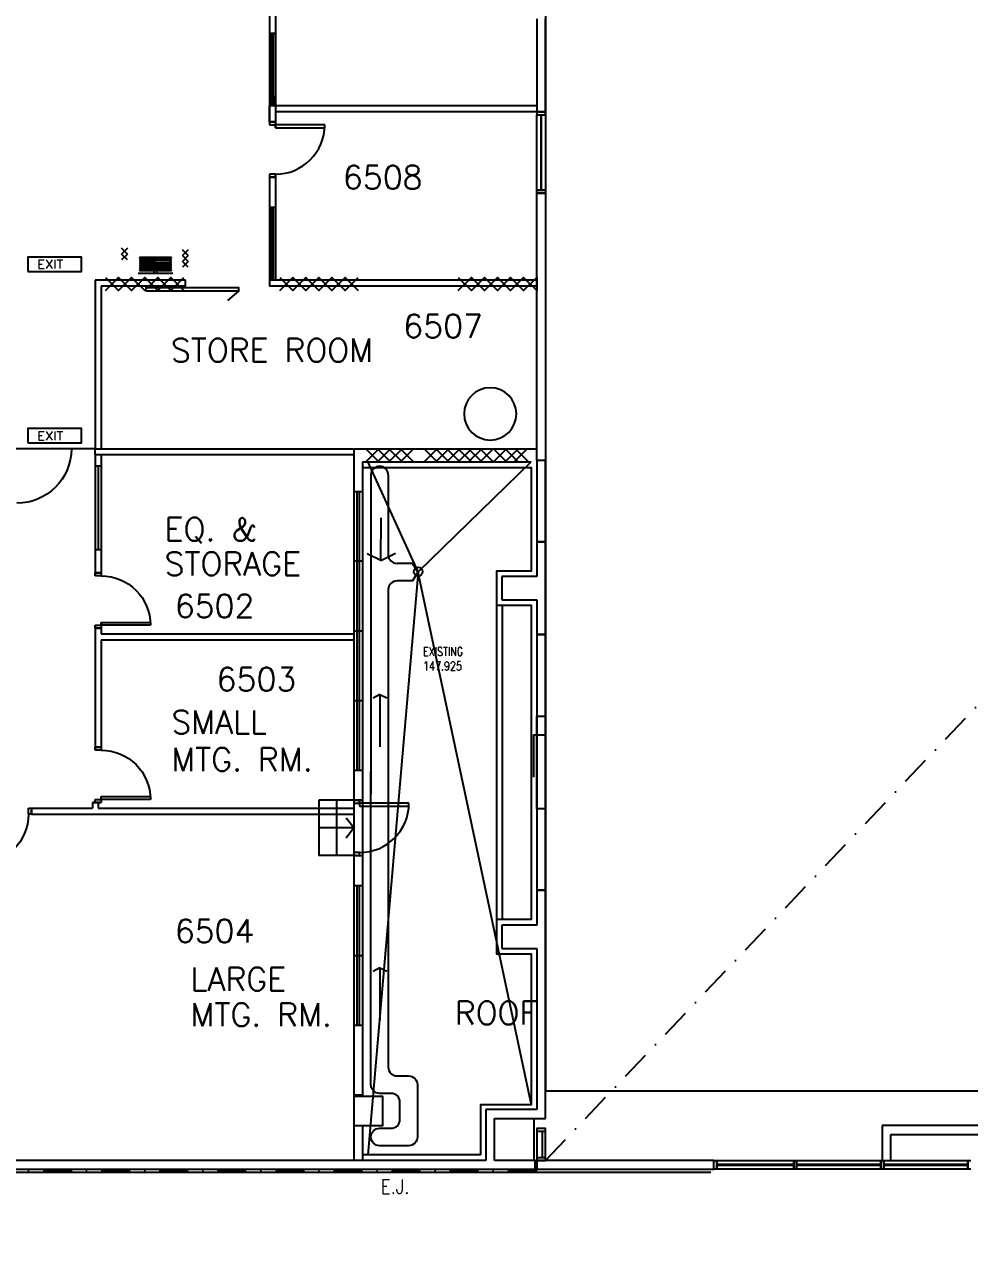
# Model space of a CAD drawing. Header units: millimetres. Extents: x -68474 to 336700, y -113450 to 53663.
# Drawn here: x 117983 to 134250, y -19700 to 1500 of the extents above; entities that cross this region are included whole.
import ezdxf

# ---------------------------------------------------------------- set-up
doc = ezdxf.new("R2010")
doc.units = ezdxf.units.MM
doc.header["$LTSCALE"] = 1000
for name, pattern in [('S3148a$0$DASHDOT', [1, 0.5, -0.25, 0, -0.25]), ('S3148a$0$DOT', [0.25, 0, -0.25]), ('S3148a$0$HIDDEN', [0.375, 0.25, -0.125]), ('s5147a$0$DASHDOT', [1, 0.5, -0.25, 0, -0.25])]:
    doc.linetypes.add(name, pattern=pattern)
for name, color, linetype in [('S3148a$0$11', 14, 'Continuous'), ('S3148a$0$17', 1, 'Continuous'), ('S3148a$0$20', 7, 'Continuous'), ('S3148a$0$22', 7, 'Continuous'), ('S3148a$0$23', 7, 'Continuous'), ('S3148a$0$25', 7, 'Continuous'), ('S3148a$0$30', 14, 'Continuous'), ('S3148a$0$39', 7, 'Continuous'), ('S3148a$0$45', 7, 'Continuous'), ('S3148a$0$56', 7, 'Continuous'), ('S3148a$0$6', 7, 'Continuous'), ('S3148a$0$GFA-PL', 7, 'Continuous'), ('S3148a$0$L3', 3, 'Continuous'), ('S3148a$0$N-HATCH-E', 7, 'Continuous'), ('S3148a$0$NCONWALL', 7, 'Continuous'), ('S3148a$0$REV-A', 4, 'Continuous'), ('S3148a$0$ROOM-NO', 4, 'Continuous'), ('s5147a$0$25', 7, 'Continuous'), ('s5147a$0$9', 7, 'Continuous')]:
    doc.layers.add(name, color=color, linetype=linetype)
doc.styles.add('S3148a$0$STANDARD', font='SIMPLEX')
doc.styles.add('s5147a$0$STANDARD', font='romans.shx', dxfattribs={"width": 0.75})

# ---------------------------------------------------------------- blocks, each defined once
blk = doc.blocks.new('S3148a$0$HAT15')
at = {"layer": 'S3148a$0$22', "color": 14, "linetype": 'Continuous'}
for p, q in [((0, 0), (0.15, 0.15)), ((0, 0.15), (0.15, 0))]:
    blk.add_line(p, q, dxfattribs=at)
blk = doc.blocks.new('S3148a$0$HR')
at = {"layer": 'S3148a$0$56', "color": 1, "linetype": 'S3148a$0$HIDDEN'}
for p, q in [((-0.3, 0), (0.3, 0)), ((0.249, -0.0595), (-0.2491, -0.0671)), ((0.249, -0.0863), (-0.2491, -0.0939)), ((0.249, -0.1131), (-0.2491, -0.1207)), ((0.249, -0.1399), (-0.2491, -0.1475)), ((0.249, -0.1667), (-0.2491, -0.1743)), ((-0.2491, -0.201), (0.249, -0.1934)), ((0.249, -0.2202), (-0.2491, -0.2278)), ((0.249, -0.247), (-0.2491, -0.2546))]:
    blk.add_line(p, q, dxfattribs=at)
for points in [[(-0.275, -0.0575), (-0.275, -0.045), (0.275, -0.045), (0.275, -0.0575)], [(0.02, -0.0001), (0.02, -0.045), (-0.03, -0.045), (-0.03, -0.0001)], [(0.275, -0.2575), (0.275, -0.27), (-0.275, -0.27), (-0.275, -0.2575)]]:
    blk.add_lwpolyline(points, close=True, dxfattribs=at)
for centre, start, end in [((-0.2491, -0.08055), 89.999978, 269.999972), ((-0.2491, -0.107336), 89.999978, 269.999972), ((-0.2491, -0.134122), 89.999978, 269.999972), ((-0.2491, -0.160907), 89.999978, 269.999972), ((-0.2491, -0.187693), 89.999978, 269.999972), ((-0.2491, -0.214479), 89.999978, 269.999972), ((0.249, -0.07295), 270.000028, 90.000022), ((0.249, -0.099736), 270.000028, 90.000022), ((0.249, -0.126522), 270.000028, 90.000022), ((0.249, -0.153307), 270.000028, 90.000022), ((0.249, -0.180093), 270.000028, 90.000022), ((0.249, -0.206879), 270.000028, 90.000022), ((-0.2491, -0.241265), 89.999978, 269.999972), ((0.249, -0.233665), 270.000028, 90.000022)]:
    blk.add_arc(centre, 0.013393, start, end, dxfattribs=at)
blk = doc.blocks.new('S3148a$0$H900')
at = {"layer": 'S3148a$0$22', "color": 1, "linetype": 'Continuous'}
for points in [[(0, 0), (0.15, 0.15), (0.3, 0), (0.45, 0.15), (0.6, 0), (0.75, 0.15), (0.9, 0)], [(0, 0.15), (0.15, 0), (0.3, 0.15), (0.45, 0), (0.6, 0.15), (0.75, 0), (0.9, 0.15)]]:
    blk.add_lwpolyline(points, dxfattribs=at)
blk = doc.blocks.new('S3148a$0$AP')
at = {"layer": 'S3148a$0$30', "color": 14, "linetype": 'Continuous'}
blk.add_line((0.05, 0.05), (0.5, 0.05), dxfattribs=at)
for points in [[(0, 0), (0.55, 0), (0.55, 0.15), (0, 0.15)], [(0.05, 0), (0.5, 0), (0.5, 0.15), (0.05, 0.15)]]:
    blk.add_lwpolyline(points, close=True, dxfattribs=at)
blk = doc.blocks.new('S3148a$0$EXIT1')
at = {"layer": 'S3148a$0$39', "color": 1, "linetype": 'Continuous'}
blk.add_lwpolyline([(-0.4625, -0.25), (0.4625, -0.25), (0.4625, 0), (-0.4625, 0)], close=True, dxfattribs=at)
at = {"layer": 'S3148a$0$39', "color": 1, "linetype": 'S3148a$0$DOT'}
for centre in [(-0.375001, -0.125), (0.375001, -0.125)]:
    blk.add_circle(centre, 0.025, dxfattribs=at)
at = {"layer": 'S3148a$0$39', "color": 1, "linetype": 'Continuous', "style": 'S3148a$0$STANDARD', "width": 1.1}
blk.add_text('EXIT', height=0.15, dxfattribs=at).set_placement((-0.3001, -0.2))
blk = doc.blocks.new('S3148a$0$D950A')
at = {"layer": 'S3148a$0$17', "color": 14, "linetype": 'Continuous'}
blk.add_line((0.95, 0.05), (0.95, 0), dxfattribs=at)
at = {"layer": 'S3148a$0$30', "color": 14, "linetype": 'Continuous'}
for p, q in [((0.1, 0.95), (0.05, 0.95)), ((0.05, 0.95), (0.05, 0.1)), ((0.1, 0.1), (0.1, 0.95)), ((0.05, 0.1), (0, 0.1)), ((0, 0.1), (0, 0)), ((0, 0), (0.05, 0)), ((0.05, 0), (0.05, 0.1)), ((0.05, 0.1), (0.1, 0.1)), ((0.95, 0.1), (0.9, 0.1)), ((0.9, 0.1), (0.9, 0)), ((0.9, 0), (0.95, 0)), ((0.95, 0), (0.95, 0.1))]:
    blk.add_line(p, q, dxfattribs=at)
for points in [[(0, 0), (0, 0.1)], [(0.95, 0), (0.95, 0.1)]]:
    blk.add_lwpolyline(points, dxfattribs=at)
blk.add_ellipse((0.05, 0.1), major_axis=(0.601, 0.601), ratio=1, start_param=5.497787, end_param=7.068583, dxfattribs=at)

msp = doc.modelspace()

# ---------------------------------------------------------------- linework, layer by layer
at = {"layer": 'S3148a$0$11', "linetype": 'Continuous'}
for p, q in [((129850, -18049.9), (126800, -18049.9)), ((126800, -18049.9), (126800, -18200)), ((126800, -18200), (129850, -18200)), ((129850, -18200), (129850, -18049.9))]:
    msp.add_line(p, q, dxfattribs=at)
at = {"layer": 'S3148a$0$17'}
for p, q in [((122200, 1925), (122200, 248.8)), ((122300, 1925), (122300, 259.8)), ((122300, 1350), (122200, 1350)), ((122240, 100), (122240, 1350)), ((122260, 1350), (122260, 100)), ((122200, 325), (122200, -225)), ((122200, 325), (122200, -225)), ((122200, 275), (122200, 0)), ((122300, 375), (122300, -275)), ((122300, 375), (122300, -275)), ((122300, 100), (122300, 275)), ((122200, -175), (122200, 100)), ((122300, 100), (122200, 100)), ((126800, 100), (122300, 100)), ((126800, 0), (122300, 0)), ((122300, 0), (122300, -175)), ((122300, -175), (122200, -175)), ((122300, -275), (122300, -175)), ((122200, -1075), (122200, -3000)), ((122300, -1125), (122200, -1125)), ((122300, -1075), (122300, -2900)), ((122300, -1650), (122200, -1650)), ((122240, -2900), (122240, -1650)), ((122260, -1650), (122260, -2900)), ((119200, -2900), (119200, -5800)), ((120753.6, -2900), (119200, -2900)), ((120753.6, -3000), (120753.6, -2900)), ((126800, -2900), (122200, -2900)), ((122300, -2900), (122200, -2900)), ((119300, -3000), (119300, -5800)), ((120753.6, -3000), (119300, -3000)), ((121672.1, -3079), (121474.4, -3246.6)), ((126800, -3000), (122200, -3000)), ((119200, -5800), (117799, -5800)), ((119200, -5900), (119200, -5800)), ((119200, -5800), (123638.1, -5800)), ((119200, -5899.9), (119200, -7987.9)), ((119200, -5900), (123638.1, -5900)), ((119300, -5899.9), (119300, -7987.9)), ((119300, -6099.9), (119200, -6099.9)), ((119250, -6099.9), (119250, -7537.9)), ((119300, -7537.9), (119200, -7537.9)), ((119300, -7937.9), (119200, -7937.9)), ((119200, -8837.9), (119200, -10987.9)), ((119300, -8887.9), (119200, -8887.9)), ((119300, -8887.9), (119200, -8887.9)), ((119200, -8887.9), (119300, -8887.9)), ((119300, -8887.9), (119200, -8887.9)), ((119300, -8887.9), (119200, -8887.9)), ((119200, -8887.9), (119300, -8887.9)), ((119300, -8787.9), (119300, -8988)), ((119200, -9038.1), (119200, -9366.6)), ((119300, -8988), (123637.9, -8988)), ((119300, -9088), (119300, -10987.9)), ((119300, -9088), (123637.9, -9088)), ((124101.4, -10031), (124101.4, -10930.7)), ((119300, -10937.9), (119200, -10937.9)), ((123049.9, -11849.9), (123049.9, -12799.9)), ((123649.9, -11849.9), (123049.9, -11849.9)), ((123349.9, -11849.9), (123349.9, -12799.9)), ((118100.1, -11988), (119150.6, -11988)), ((118100.1, -12088), (118100.1, -11988)), ((118100.1, -12088), (118100.1, -11988)), ((119150.6, -11888), (119250.6, -11888)), ((119250.6, -11888), (119150.6, -11888)), ((119250.6, -11888), (119150.6, -11888)), ((119150.6, -11888), (119250.6, -11888)), ((119250.6, -11888), (119150.6, -11888)), ((119250.6, -11888), (119150.6, -11888)), ((119150.6, -11888), (119250.6, -11888)), ((119150.6, -11888), (119250.6, -11888)), ((119150.6, -11888), (119150.6, -11988)), ((119250.6, -11888), (119250.6, -11988)), ((119250.6, -11988), (123637.9, -11988)), ((118100.1, -12088), (123637.9, -12088)), ((123649.9, -12324.9), (123049.9, -12324.9)), ((123649.9, -12799.9), (123049.9, -12799.9)), ((124101.4, -14735.5), (124101.4, -15635.2))]:
    msp.add_line(p, q, dxfattribs=at)
at = {"layer": 'S3148a$0$17', "linetype": 'Continuous'}
msp.add_line((126800, 100), (126800, 0), dxfattribs=at)
at = {"layer": 'S3148a$0$17'}
msp.add_lwpolyline([(120072.1, -3079), (121672.1, -3079), (121672.1, -3029), (120072.1, -3029)], close=True, dxfattribs=at)
at = {"layer": 'S3148a$0$20', "linetype": 'Continuous'}
for p, q in [((126800, 1599.9), (126800, -0.1)), ((126950, -0.1), (126950, 1599.9)), ((126800, -0.1), (126950, -0.1)), ((126799.9, -1399.6), (126949.9, -1399.6)), ((126799.9, -5999.6), (126799.9, -1399.6)), ((126949.9, -1399.6), (126949.9, -5999.6)), ((126800.1, -2850), (126800.1, -3075)), ((126949.9, -5999.6), (126799.9, -5999.6)), ((123649.9, -6537), (123799.9, -6537)), ((126950.1, -7399.6), (126800.1, -7399.6)), ((126800.1, -7399.6), (126800.1, -7999.6)), ((126950.1, -8999.6), (126950.1, -7399.6)), ((123799.9, -7737), (123649.9, -7737)), ((126800.1, -7999.6), (126200.1, -7999.6)), ((126200.1, -7999.6), (126200.1, -8399.6)), ((126200.1, -7999.6), (126200.1, -8399.6)), ((126200.1, -8399.6), (126800.1, -8399.6)), ((126800.1, -8399.6), (126800.1, -8999.6)), ((123799.9, -8937), (123649.9, -8937)), ((126800.1, -8999.6), (126950.1, -8999.6)), ((123799.9, -10137), (123649.9, -10137)), ((126799.9, -11999.6), (126799.9, -10399.6)), ((126799.9, -10399.6), (126949.9, -10399.6)), ((126949.9, -10399.6), (126949.9, -11999.6)), ((123799.9, -11337), (123649.9, -11337)), ((126949.9, -11999.6), (126799.9, -11999.6)), ((123799.9, -13324.9), (123649.9, -13324.9)), ((126950.1, -13399.6), (126800.1, -13399.6)), ((126800.1, -13399.6), (126800.1, -13999.6)), ((126950.1, -17324.9), (126950.1, -13399.6)), ((126800.1, -13999.6), (126200.1, -13999.6)), ((126200.1, -13999.6), (126200.1, -14399.6)), ((126200.1, -14399.6), (126800.1, -14399.6)), ((126800.1, -14399.6), (126800.1, -17174.9)), ((123799.9, -14524.9), (123649.9, -14524.9)), ((123799.9, -15724.9), (123649.9, -15724.9)), ((126800.1, -17174.9), (125925.2, -17174.9)), ((125925.2, -17174.9), (125925.2, -18049.9)), ((126075.2, -18049.9), (126075.2, -17324.9)), ((126075.2, -17324.9), (126950.1, -17324.9)), ((126749.7, -17324.9), (126749.7, -18049.9)), ((113199.8, -18199.9), (126775, -18199.8)), ((125925.2, -18049.9), (113200.6, -18050)), ((126775, -18049.9), (126075.2, -18049.9)), ((126775, -18049.9), (126775, -18199.8)), ((126775, -18199.8), (126775, -18049.9)), ((126800, -18049.9), (126800, -18199.8))]:
    msp.add_line(p, q, dxfattribs=at)
at = {"layer": 'S3148a$0$23', "linetype": 'S3148a$0$DASHDOT'}
msp.add_line((126949.5, -18050), (161050.1, 17850.1), dxfattribs=at)
at = {"layer": 'S3148a$0$23', "linetype": 'Continuous'}
for p, q in [((126800, -0.1), (126800, -50.1)), ((126950, -0.1), (126800, -0.1)), ((126800, -1350.1), (126800, -50.1)), ((126800, -50.1), (126870, -50.1)), ((126800, -50.1), (126950, -50.1)), ((126870, -50.1), (126870, -1350.1)), ((126880, -1350.1), (126880, -50.1)), ((126880, -50.1), (126950, -50.1)), ((126950, -50.1), (126950, -0.1)), ((126950, -50.1), (126950, -1350.1)), ((126870, -1350.1), (126800, -1350.1)), ((126800, -1400.1), (126800, -1350.1)), ((126800, -1350.1), (126950, -1350.1)), ((126950, -1400.1), (126800, -1400.1)), ((126950, -1350.1), (126880, -1350.1)), ((126950, -1350.1), (126950, -1400.1)), ((138000.1, -17449.9), (132750.1, -17449.9)), ((132750.1, -17449.9), (132750.1, -18049.9)), ((132900.1, -18049.9), (132900.1, -17599.9)), ((132900.1, -17599.9), (138000.1, -17599.9)), ((129850, -18049.9), (129900, -18049.9)), ((129850, -18199.9), (129850, -18049.9)), ((129900, -18199.9), (129850, -18199.9)), ((129900, -18049.9), (131225, -18050)), ((129900, -18119.9), (129900, -18049.9)), ((129900, -18049.9), (129900, -18199.9)), ((131225, -18120), (129900, -18119.9)), ((129900, -18129.9), (131225, -18130)), ((129900, -18199.9), (129900, -18129.9)), ((131225, -18200), (129900, -18199.9)), ((131225, -18050), (131225, -18120)), ((131225, -18050), (131275, -18050)), ((131225, -18200), (131225, -18050)), ((131225, -18130), (131225, -18200)), ((131275, -18200), (131225, -18200)), ((131275, -18050), (132725, -18050)), ((131275, -18120), (131275, -18050)), ((131275, -18050), (131275, -18200)), ((132725, -18120), (131275, -18120)), ((131275, -18130), (132725, -18130)), ((131275, -18200), (131275, -18130)), ((132725, -18200), (131275, -18200)), ((132725, -18050), (132725, -18120)), ((132725, -18050), (132775, -18050)), ((132725, -18200), (132725, -18050)), ((132725, -18130), (132725, -18200)), ((132775, -18200), (132725, -18200)), ((132750.1, -18049.9), (132900.1, -18049.9)), ((132775, -18050), (134225, -18050)), ((132775, -18120), (132775, -18050)), ((132775, -18050), (132775, -18200)), ((134225, -18120), (132775, -18120)), ((132775, -18130), (134225, -18130)), ((132775, -18200), (132775, -18130)), ((134225, -18200), (132775, -18200)), ((134225, -18050), (134225, -18120)), ((134225, -18050), (134275, -18050)), ((134225, -18200), (134225, -18050)), ((134225, -18130), (134225, -18200)), ((134275, -18200), (134225, -18200))]:
    msp.add_line(p, q, dxfattribs=at)
at = {"layer": 'S3148a$0$25', "linetype": 'Continuous'}
for p, q in [((123944.9, -6250), (123944.9, -11744.9)), ((124244.9, -6250), (124244.9, -7624.2)), ((124114.2, -7725.4), (124120.7, -6988.7)), ((124659.3, -7774.2), (124394.9, -7774.2))]:
    msp.add_line(p, q, dxfattribs=at)
at = {"layer": 'S3148a$0$25'}
for p, q in [((126105.1, -8494.6), (126105.1, -13904.6)), ((126205.1, -8494.6), (126205.1, -13904.6))]:
    msp.add_line(p, q, dxfattribs=at)
at = {"layer": 'S3148a$0$25', "linetype": 'Continuous'}
msp.add_lwpolyline([(123799.9, -6120), (126705.1, -6120), (126705.1, -7904.6), (126105.1, -7904.6), (126105.1, -8494.6), (126705.1, -8494.6), (126705.1, -13904.6), (126105.1, -13904.6), (126105.1, -14494.6), (126705.1, -14494.6), (126705.1, -17093.6), (125830.2, -17093.6), (125830.2, -17954.9), (123799.9, -17954.9)], dxfattribs=at)
msp.add_lwpolyline([(124659.3, -7774.2), (124755, -7924.2), (124659.3, -8074.2), (124394.9, -8074.2, 0.4142136), (124244.9, -8224.2), (124244.9, -11386.1), (124244.9, -16445, 0.4142136), (124394.9, -16595), (124594.9, -16595, -0.4142136), (124744.9, -16745), (124744.9, -17645, -0.4142136), (124594.9, -17795), (124094.9, -17795, -0.4142136), (123944.9, -17645), (123944.9, -17645, -0.4142136), (124094.9, -17495), (124294.9, -17495, 0.4142136), (124444.9, -17345), (124444.9, -17045, 0.4142136), (124294.9, -16895), (124094.9, -16895, -0.4142136), (123944.9, -16745), (123944.9, -11354.3)], format="xyb", dxfattribs=at)
for centre, start, end in [((124094.9, -6250), 90, 180), ((124094.9, -6250), 0, 90), ((124394.9, -7624.2), 180, 270)]:
    msp.add_arc(centre, 150, start, end, dxfattribs=at)
at = {"layer": 'S3148a$0$30', "linetype": 'Continuous'}
for p, q in [((126949.9, -5999.6), (126800.1, -5999.6)), ((126800.1, -5999.6), (126800.1, -7399.6)), ((126949.9, -7399.6), (126949.9, -5999.6)), ((126800.1, -7399.6), (126949.9, -7399.6)), ((126950.1, -8999.6), (126799.9, -8999.6)), ((126799.9, -8999.6), (126799.9, -13399.6)), ((126950.1, -13399.6), (126950.1, -8999.6)), ((126799.9, -13399.6), (126950.1, -13399.6))]:
    msp.add_line(p, q, dxfattribs=at)
at = {"layer": 'S3148a$0$30', "extrusion": (0, 0, -1)}
msp.add_ellipse((117850, -5800), major_axis=(-662.9, 662.9), ratio=1, start_param=2.3561945, end_param=3.9269908, dxfattribs=at)
at = {"layer": 'S3148a$0$45', "linetype": 'Continuous'}
for p, q in [((124758.3, -7915.4), (123894.7, -6020)), ((124758.3, -7915.4), (126705.1, -6025)), ((124758.3, -7915.4), (123894.7, -17949.9)), ((124755, -7924.2), (126705.1, -17093.6))]:
    msp.add_line(p, q, dxfattribs=at)
msp.add_ellipse((124758.3, -7915.4), major_axis=(53, 53), ratio=1, start_param=5.497787143782102, end_param=11.78097245096169, dxfattribs=at)
at = {"layer": 'S3148a$0$6', "linetype": 'Continuous'}
for p, q in [((123649.9, -5800), (123649.9, -18049.9)), ((123799.9, -6025), (123799.9, -16950)), ((123799.9, -16924.9), (123649.9, -16924.9)), ((123799.9, -17450), (123799.9, -18049.9)), ((123799.9, -17450), (123799.9, -17454.9)), ((123999.9, -17450), (123999.9, -17454.9)), ((123799.9, -17954.9), (123799.9, -18049.9))]:
    msp.add_line(p, q, dxfattribs=at)
msp.add_lwpolyline([(123649.9, -17450), (124149.9, -17450), (124149.9, -16950), (123649.9, -16950)], close=True, dxfattribs=at)
for start, end in [(0, 180), (180, 0)]:
    msp.add_arc((126000, -5200), 450, start, end, dxfattribs=at)
at = {"layer": 'S3148a$0$GFA-PL'}
msp.add_lwpolyline([(161050.1, 17850.1), (145900.1, 17850.1), (145900.1, 12300.1, -1), (142100.1, 12300.1), (142100.1, 17850.1), (126949.9, 17850.1), (126949.9, -16849.6), (138000.1, -16849.8), (138000.1, -16350), (142100.3, -16350), (142100.3, -5099.9, -1), (145900.3, -5099.9), (145900.3, -16350), (150000.1, -16350), (150000.1, -16849.8), (161050.3, -16849.6), (161050.3, 16953.7)], format="xyb", dxfattribs=at)
msp.add_lwpolyline([(126750.4, -11449.6), (126750.1, -10724.9), (126950.3, -10724.9), (126950.3, -9910)], dxfattribs=at)
at = {"layer": 'S3148a$0$N-HATCH-E'}
for p, q in [((123859.4, -6025), (124084.4, -5800)), ((123859.4, -5800), (124084.4, -6025)), ((124059.4, -6025), (124284.4, -5800)), ((124059.4, -5800), (124284.4, -6025)), ((124256.4, -6025), (124481.4, -5800)), ((124256.4, -5800), (124481.4, -6025)), ((124456.4, -6025), (124681.4, -5800)), ((124456.4, -5800), (124681.4, -6025)), ((124863.4, -6025), (125088.4, -5800)), ((124863.4, -5800), (125088.4, -6025)), ((125063.4, -6025), (125288.4, -5800)), ((125063.4, -5800), (125288.4, -6025)), ((125250.4, -6025), (125475.4, -5800)), ((125250.4, -5800), (125475.4, -6025)), ((125450.4, -6025), (125675.4, -5800)), ((125450.4, -5800), (125675.4, -6025)), ((125627.4, -6025), (125852.4, -5800)), ((125627.4, -5800), (125852.4, -6025)), ((125827.4, -6025), (126052.4, -5800)), ((125827.4, -5800), (126052.4, -6025)), ((126054.4, -6025), (126279.4, -5800)), ((126054.4, -5800), (126279.4, -6025)), ((126254.4, -6025), (126479.4, -5800)), ((126254.4, -5800), (126479.4, -6025)), ((126410.4, -6025), (126635.4, -5800)), ((126434.4, -5800), (126659.4, -6025))]:
    msp.add_line(p, q, dxfattribs=at)
at = {"layer": 'S3148a$0$NCONWALL'}
for p, q in [((123649.9, -5800), (126800.2, -5800)), ((123799.9, -6025), (126705.1, -6025)), ((123704.9, -6537), (123704.9, -10137)), ((123744.9, -6537), (123744.9, -10137)), ((123799.9, -7737), (123799.9, -8937)), ((123704.9, -10137), (123704.9, -11337)), ((123744.9, -10137), (123744.9, -11337)), ((123049.9, -11849.9), (123049.9, -12799.9)), ((123649.9, -11849.9), (123049.9, -11849.9)), ((123349.9, -11849.9), (123349.9, -12799.9)), ((123649.9, -11849.9), (123649.9, -12799.9)), ((123799.9, -11849.9), (123649.9, -11849.9)), ((123649.9, -11849.9), (123799.9, -11849.9)), ((123799.9, -11775), (123799.9, -11849.9)), ((123649.9, -12324.9), (123518, -12158.9)), ((123649.9, -12324.9), (123049.9, -12324.9)), ((123649.9, -12324.9), (123518, -12500.9)), ((123649.9, -12799.9), (123049.9, -12799.9)), ((123649.9, -12799.9), (123049.9, -12799.9)), ((123649.9, -12799.9), (123799.9, -12799.9)), ((123704.9, -13324.9), (123705, -15724.9)), ((123744.9, -13324.9), (123745, -15724.9))]:
    msp.add_line(p, q, dxfattribs=at)
at = {"layer": 'S3148a$0$REV-A'}
for p, q in [((124114.2, -7725.4), (123879.7, -7609.3)), ((124114.2, -7725.4), (124367.3, -7595.6)), ((124101.4, -10031), (123981.4, -10092.5)), ((124101.4, -10031), (124219.7, -10089.5)), ((124101.4, -14735.5), (123981.4, -14797)), ((124101.4, -14735.5), (124219.7, -14794.1))]:
    msp.add_line(p, q, dxfattribs=at)
at = {"layer": 's5147a$0$25', "color": 10, "linetype": 'Continuous'}
msp.add_line((113000.1, -18249.9), (129800, -18250), dxfattribs=at)
at = {"layer": 's5147a$0$9', "color": 1, "linetype": 's5147a$0$DASHDOT'}
msp.add_lwpolyline([(89200, -42725), (89200, -18049.9), (89225, -18049.9), (89225, -18199.9), (126775, -18200), (126775, -18050), (126800.3, -18050), (126800.3, -18224.8), (89225, -18224.9), (89225, -42725)], dxfattribs=at)

# ---------------------------------------------------------------- block references
at = {"zscale": 1000}
for name, p, xscale, yscale in [('S3148a$0$EXIT1', (118500, -2500), 999.9979999999999, 999.9979999999999), ('S3148a$0$H900', (119375.2, -2850), 1499.997, -1499.997), ('S3148a$0$H900', (122375.2, -2850), 1499.997, -1499.997), ('S3148a$0$H900', (125450.1, -2850), 1499.997, -1499.997)]:
    msp.add_blockref(name, p, dxfattribs=dict(at, xscale=xscale, yscale=yscale))
for name, p, xscale, yscale, rotation in [('S3148a$0$HAT15', (119751.1, -2449.9), 666.762, -666.762, 180), ('S3148a$0$HAT15', (119751.1, -2549.9), 666.762, -666.762, 180), ('S3148a$0$HR', (120236.2, -2779.4), -1000.143, 1000.143, 180), ('S3148a$0$HAT15', (120801.2, -2474.9), 666.762, -666.762, 180), ('S3148a$0$HAT15', (120801.2, -2574.9), 666.762, -666.762, 180), ('S3148a$0$HAT15', (120801.2, -2674.9), 666.762, -666.762, 180), ('S3148a$0$D950A', (123649.9, -11849.9), -999.9979999999923, -999.9979999999923, 90), ('S3148a$0$AP', (126949.9, -18049.9), 999.9979999999999, 999.9979999999999, 90)]:
    msp.add_blockref(name, p, dxfattribs=dict(at, xscale=xscale, yscale=yscale, rotation=rotation))
at = {"layer": 'S3148a$0$17', "xscale": -999.9979999999999, "yscale": 999.9979999999999, "zscale": 1000}
for p, rotation in [((119200, -8887.9), 270), ((119200, -11887.9), 270), ((117150.1, -11988), 180)]:
    msp.add_blockref('S3148a$0$D950A', p, dxfattribs=dict(at, rotation=rotation))
at = {"layer": 'S3148a$0$30', "xscale": -999.9979999999999, "yscale": -999.9979999999999, "zscale": 1000, "rotation": 90}
msp.add_blockref('S3148a$0$D950A', (122200, -175), dxfattribs=at)
at = {"layer": 'S3148a$0$L3', "xscale": 999.9979999999999, "yscale": 999.9979999999999, "zscale": 1000}
msp.add_blockref('S3148a$0$EXIT1', (118499.5, -5450), dxfattribs=at)

# ---------------------------------------------------------------- texts
at = {"style": 'S3148a$0$STANDARD', "width": 0.8}
for tag, p, s in [('EXISTING', (124843.3, -9364), ''), ('147.925', (124843.3, -9614), '149.725')]:
    msp.add_attdef(tag, p, s, height=150, dxfattribs=at)
at = {"layer": 'S3148a$0$ROOM-NO', "style": 'S3148a$0$STANDARD'}
for s, p in [('6508 ', (123463.3, -1327)), ('6507 ', (124503.3, -3889.4)), ('STORE ROOM', (120503.2, -4303.4)), ('EQ. &', (120393.9, -7385.6)), ('STORAGE', (120393.9, -7978.8)), ('6502 ', (120568.2, -8706.7)), ('6503 ', (121288.7, -9967.1)), ('SMALL ', (120509.5, -10704.2)), ('MTG. RM.', (120509.5, -11348)), ('6504 ', (120568.1, -14300)), ('LARGE', (120840.4, -15127.4)), ('MTG. RM.', (120840.4, -15740.8)), ('ROOF', (125390.3, -15710.5))]:
    msp.add_text(s, height=400, dxfattribs=at).set_placement(p)
at = {"layer": 's5147a$0$9', "color": 2, "linetype": 'Continuous', "style": 's5147a$0$STANDARD', "width": 0.84}
msp.add_text('E.J.', height=250, dxfattribs=at).set_placement((124113.4, -18624.7))

doc.saveas('drawing.dxf')
